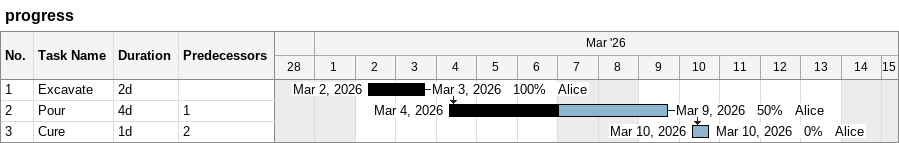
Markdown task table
progress

| ID | Task | Duration | Start | Finish | Predecessors | Resources | % complete |
|---|---|---|---|---|---|---|---|
| 1 | Excavate | 2d | 2026-03-02 | 2026-03-03 |  | Alice | 100 |
| 2 | Pour | 4d | 2026-03-04 | 2026-03-09 | 1 | Alice | 50 |
| 3 | Cure | 1d | 2026-03-10 | 2026-03-10 | 2 | Alice | 0 |
